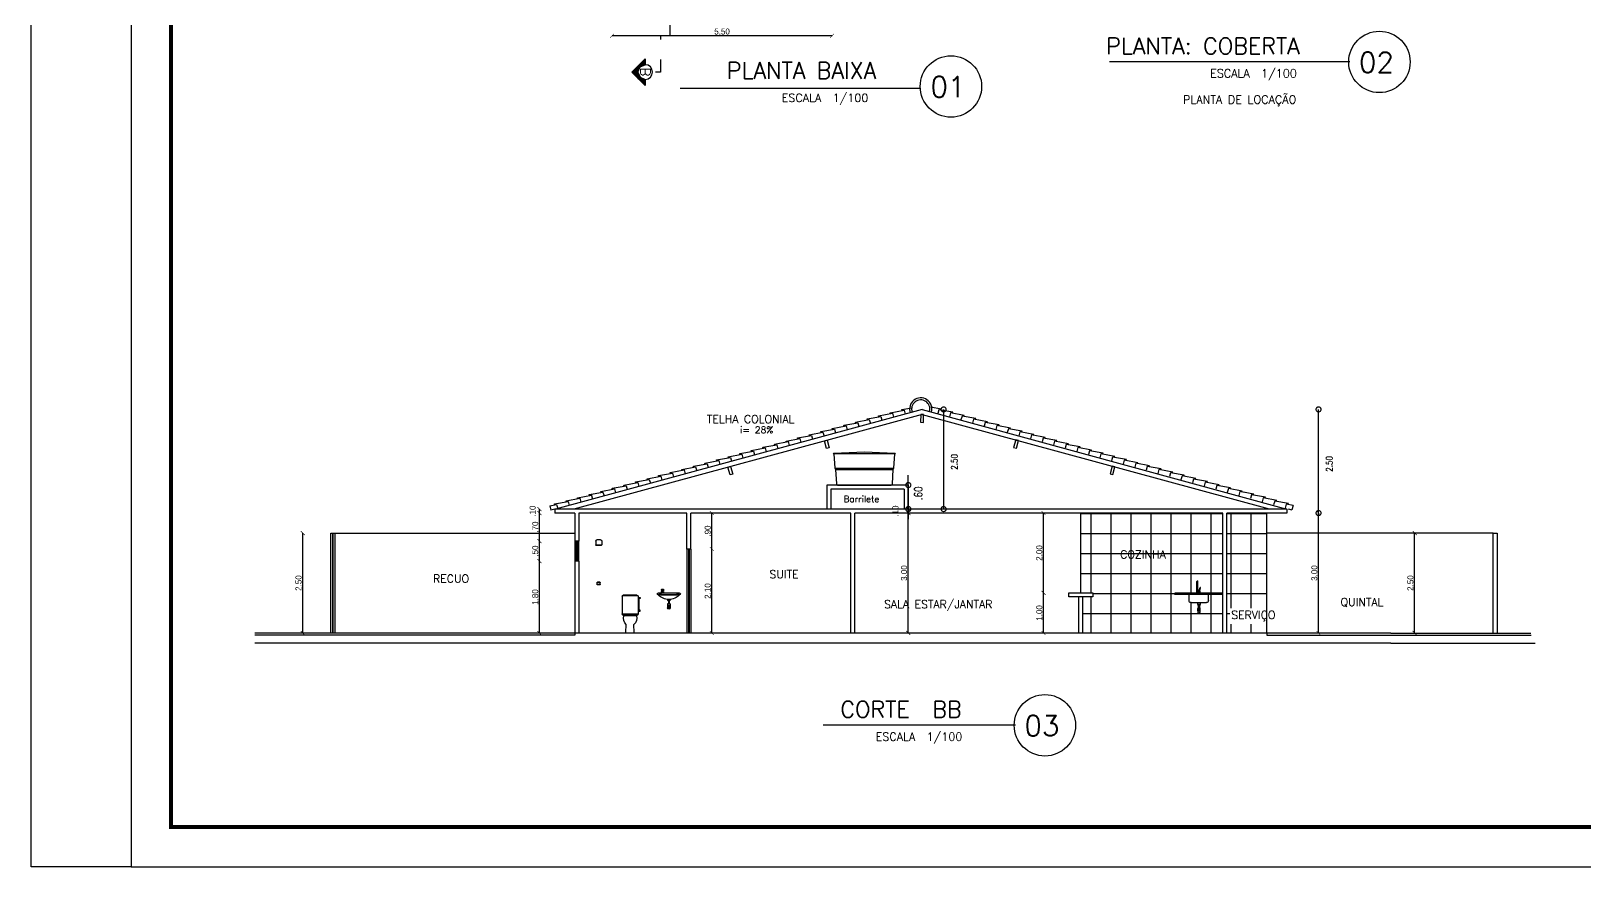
# Model space of a CAD drawing. Extents: x 1223 to 2114, y 507 to 973.
# Drawn here: x 1223.38 to 1262.22, y 507.16 to 528.06 of the extents above; entities that cross this region are included whole.
import ezdxf

# ---------------------------------------------------------------- set-up
doc = ezdxf.new("R2010")
doc.units = 0
doc.header["$MEASUREMENT"] = 0
doc.linetypes.add('DASHDOTX2', pattern=[2, 1, -0.5, 0, -0.5])
doc.linetypes.add('HIDDEN2', pattern=[0.1875, 0.125, -0.0625])
doc.layers.get('0').update_dxf_attribs({"linetype": 'CONTINUOUS'})
doc.layers.get('DEFPOINTS').update_dxf_attribs({"linetype": 'CONTINUOUS'})
for name, color, linetype in [('ARQ-COTAS', 4, 'CONTINUOUS'), ('BANHO_COZINHA', 7, 'CONTINUOUS'), ('CAIXA_DAGUA', 4, 'CONTINUOUS'), ('DIVERSOS', 2, 'CONTINUOUS'), ('FORMATO', 4, 'CONTINUOUS'), ('JANELAS', 8, 'CONTINUOUS'), ('PAREDE', 2, 'CONTINUOUS'), ('PAREDES', 2, 'CONTINUOUS'), ('PROJECAO', 7, 'HIDDEN2'), ('REBAIXO', 8, 'CONTINUOUS')]:
    doc.layers.add(name, color=color, linetype=linetype)
doc.styles.add('PADRAO_TXT', font='romans.shx')
doc.styles.add('PADRAO_TXT2', font='romant', dxfattribs={"height": 0.6})
doc.styles.add('REG80', font='romans.shx', dxfattribs={"width": 0.8, "height": 0.2})
doc.styles.add('ROMANS', font='romans', dxfattribs={"height": 0.1})
doc.dimstyles.new('1-100', dxfattribs={"dimtxt": 0.15, "dimasz": 0.1, "dimexe": 0.05, "dimexo": 0.1, "dimgap": 0.03, "dimtad": 1, "dimzin": 5, "dimdsep": 46, "dimtxsty": 'Standard', "dimblk": 'ARCHTICK', "dimcen": 0, "dimse1": 1, "dimse2": 1, "dimclrd": 256, "dimclre": 256, "dimclrt": 3, "dimadec": 0, "dimazin": 0, "dimtfac": 1, "dimtofl": 0, "dimtmove": 2, "dimatfit": 3, "dimldrblk": 'ARCHTICK', "dimfxl": 0, "dimtolj": 1, "dimarcsym": 0})

# ---------------------------------------------------------------- blocks, each defined once
blk = doc.blocks.new('_ArchTick')
at = {"color": 0, "linetype": 'ByBlock', "const_width": 0.15}
blk.add_lwpolyline([(-0.5, -0.5), (0.5, 0.5)], dxfattribs=at)
blk = doc.blocks.new('*D641')
at = {"layer": 'ARQ-COTAS', "lineweight": -2, "transparency": 16777216}
blk.add_line((1243.402, 527.944), (1237.902, 527.944), dxfattribs=at)
at = {"layer": 'DEFPOINTS', "color": 0, "transparency": 16777216}
for p in [(1237.902, 530.158), (1243.402, 530.158), (1237.902, 527.944)]:
    blk.add_point(p, dxfattribs=at)
at = {"layer": 'ARQ-COTAS', "lineweight": -2, "transparency": 16777216, "xscale": 0.1, "yscale": 0.1, "zscale": 0.1, "rotation": 180}
blk.add_blockref('_ArchTick', (1237.902, 527.944), dxfattribs=at)
at = {"layer": 'ARQ-COTAS', "lineweight": -2, "transparency": 16777216, "xscale": 0.1, "yscale": 0.1, "zscale": 0.1}
blk.add_blockref('_ArchTick', (1243.402, 527.944), dxfattribs=at)
at = {"layer": 'ARQ-COTAS', "color": 3, "transparency": 16777216, "insert": (1240.652, 528.049), "char_height": 0.15, "attachment_point": 5}
blk.add_mtext('\\A1;5.50', dxfattribs=at)
blk = doc.blocks.new('*U13')
at = {"layer": 'DIVERSOS', "linetype": 'Continuous'}
for p, q in [((-0.204, 0.13), (-0.334, 0)), ((-0.15, 0.184), (-0.204, 0.13)), ((-0.13, 0.13), (-0.184, 0)), ((0, 0.334), (-0.15, 0.184)), ((0, 0.184), (-0.13, 0.13)), ((0.15, 0.184), (0, 0.334)), ((0, 0.184), (0.13, 0.13)), ((0.13, 0.13), (0.184, 0)), ((0.15, 0.184), (0.204, 0.13)), ((0.204, 0.13), (0.334, 0))]:
    blk.add_line(p, q, dxfattribs=at)
for points in [[(-0.204, 0.13), (-0.334, 0), (-0.184, 0)], [(-0.15, 0.184), (-0.204, 0.13), (-0.13, 0.13)], [(0, 0.334), (-0.15, 0.184), (0.15, 0.184)], [(0, 0.184), (0.13, 0.13), (0.204, 0.13)], [(0.13, 0.13), (0.184, 0), (0.334, 0)]]:
    blk.add_solid(points, dxfattribs=at)
at = {"layer": 'DIVERSOS', "linetype": 'Continuous', "extrusion": (0, 0, -1)}
for points in [[(0.204, 0.13), (0.13, 0.13), (0.184, 0)], [(0.15, 0.184), (0, 0.184), (0.13, 0.13)], [(0, 0.184), (-0.15, 0.184), (-0.204, 0.13)], [(-0.13, 0.13), (-0.204, 0.13), (-0.334, 0)]]:
    blk.add_solid(points, dxfattribs=at)
blk = doc.blocks.new('CORTE_B')
at = {"layer": 'DIVERSOS'}
for p, q in [((-0.334, 0), (0, 0.334)), ((-0.334, 0), (-0.184, 0)), ((0, 0.334), (0.334, 0)), ((0.184, 0), (0.334, 0))]:
    blk.add_line(p, q, dxfattribs=at)
blk.add_circle((0, 0), 0.184, dxfattribs=at)
at = {"layer": 'DIVERSOS', "linetype": 'Continuous'}
blk.add_blockref('*U13', (0, 0), dxfattribs=at)
at = {"layer": 'DIVERSOS', "style": 'PADRAO_TXT2'}
blk.add_text('B', height=0.25, dxfattribs=at).set_placement((-0.118, -0.131))
blk = doc.blocks.new('CUBA1F')
at = {"layer": 'BANHO_COZINHA'}
for p, q in [((-0.243, 0.8), (0.242, 0.8)), ((-0.243, 0.65), (-0.243, 0.8)), ((0.242, 0.65), (0.242, 0.8)), ((0.192, 0.6), (-0.193, 0.6)), ((0.14, 0.6), (-0.14, 0.6)), ((0.14, 0.6), (-0.14, 0.6)), ((0.032, 0.6), (-0.033, 0.6)), ((0.032, 0.595), (-0.033, 0.595)), ((0.032, 0.555), (-0.033, 0.555)), ((0.03, 0.452), (-0.03, 0.452)), ((0.03, 0.439), (-0.03, 0.439)), ((0.03, 0.431), (-0.03, 0.431)), ((0.03, 0.419), (-0.03, 0.419)), ((0.03, 0.41), (-0.03, 0.41)), ((0.03, 0.397), (-0.03, 0.397)), ((0.027, 0.545), (-0.027, 0.545)), ((0.027, 0.525), (-0.027, 0.525)), ((0.025, 0.47), (-0.025, 0.47))]:
    blk.add_line(p, q, dxfattribs=at)
for points in [[(-0.033, 0.6), (-0.033, 0.555)], [(-0.03, 0.452), (-0.03, 0.439)], [(-0.03, 0.431), (-0.03, 0.419)], [(-0.03, 0.41), (-0.03, 0.397)], [(-0.027, 0.545), (-0.027, 0.525)], [(-0.025, 0.555), (-0.025, 0.545)], [(-0.025, 0.47), (-0.025, 0.452)], [(-0.025, 0.439), (-0.025, 0.431)], [(-0.025, 0.419), (-0.025, 0.41)], [(-0.025, 0.397), (-0.025, 0.355)], [(-0.018, 0.525), (-0.018, 0.47)], [(0.018, 0.525), (0.018, 0.47)], [(0.025, 0.555), (0.025, 0.545)], [(0.025, 0.47), (0.025, 0.452)], [(0.025, 0.439), (0.025, 0.431)], [(0.025, 0.419), (0.025, 0.41)], [(0.025, 0.397), (0.025, 0.355)], [(0.027, 0.545), (0.027, 0.525)], [(0.03, 0.452), (0.03, 0.439)], [(0.03, 0.431), (0.03, 0.419)], [(0.03, 0.41), (0.03, 0.397)], [(0.032, 0.6), (0.032, 0.555)]]:
    blk.add_lwpolyline(points, dxfattribs=at)
for centre, radius, start, end in [((-0.193, 0.65), 0.05, 180, 270), ((0.192, 0.65), 0.05, 270, 0), ((0, 0.381), 0.0362, 226.3972, 313.6028)]:
    blk.add_arc(centre, radius, start, end, dxfattribs=at)
blk = doc.blocks.new('CXC1000L')
at = {"layer": 'CAIXA_DAGUA'}
for p, q in [((0.737, 0.425), (-0.737, 0.425)), ((0.722, 0.39), (-0.722, 0.39))]:
    blk.add_line(p, q, dxfattribs=at)
blk.add_lwpolyline([(-0.76, 0.8), (-0.78, 0.78), (0.78, 0.78), (0.76, 0.8), (0, 0.83)], close=True, dxfattribs=at)
blk.add_lwpolyline([(0.76, 0.78), (0.737, 0.425), (0.722, 0.39), (0.7, 0.027, -0.395965), (0.671, 0), (-0.671, 0, -0.395965), (-0.7, 0.027), (-0.722, 0.39), (-0.737, 0.425), (-0.76, 0.78)], format="xyb", dxfattribs=at)
blk = doc.blocks.new('VASOCXF')
at = {"layer": 'BANHO_COZINHA'}
for p, q in [((-0.195, 0.892), (-0.248, 0.892)), ((-0.248, 0.892), (-0.248, 0.862)), ((-0.248, 0.862), (-0.195, 0.862)), ((-0.223, 0.58), (-0.223, 0.862)), ((-0.195, 0.92), (-0.195, 0.48)), ((-0.193, 0.93), (0.203, 0.93)), ((-0.165, 0.95), (0.175, 0.95)), ((0.205, 0.92), (0.205, 0.48)), ((-0.195, 0.475), (0.205, 0.475)), ((-0.165, 0.45), (-0.156, 0.45)), ((-0.156, 0.45), (0.166, 0.45)), ((-0.156, 0.428), (0.166, 0.428)), ((0.166, 0.45), (0.175, 0.45)), ((-0.099, 0.01), (-0.09, 0.21)), ((-0.089, 0), (0.1, 0)), ((0.11, 0.01), (0.1, 0.21))]:
    blk.add_line(p, q, dxfattribs=at)
blk.add_lwpolyline([(-0.206, 0.58), (-0.239, 0.58), (-0.239, 0.535), (-0.206, 0.535)], close=True, dxfattribs=at)
for centre, radius, start, end in [((-0.165, 0.92), 0.03, 90, 180), ((0.175, 0.92), 0.03, 0, 90), ((-0.165, 0.48), 0.03, 180, 270), ((-0.155, 0.439), 0.0111, 95.7268, 264.2732), ((0.07, 0.377), 0.231, 167.3181, 226.3748), ((-0.059, 0.377), 0.231, 313.6252, 12.6819), ((0.165, 0.439), 0.0111, 275.7268, 84.2732), ((0.175, 0.48), 0.03, 270, 0), ((-0.089, 0.01), 0.01, 177.2737, 270), ((0.1, 0.01), 0.01, 270, 2.7263)]:
    blk.add_arc(centre, radius, start, end, dxfattribs=at)
blk = doc.blocks.new('CHUVF')
at = {"layer": 'BANHO_COZINHA'}
for p, q in [((-0.076, 2.23), (-0.076, 2.138)), ((-0.066, 2.119), (-0.073, 2.131)), ((-0.066, 2.128), (0.066, 2.128)), ((-0.066, 2.119), (0.066, 2.119)), ((-0.046, 2.26), (0.046, 2.26)), ((0.066, 2.119), (0.073, 2.131)), ((0.076, 2.23), (0.076, 2.138)), ((-0.039, 1.145), (-0.039, 1.197)), ((-0.039, 1.197), (0.039, 1.197)), ((-0.029, 1.207), (0.029, 1.207)), ((0.039, 1.145), (0.039, 1.197)), ((-0.039, 1.145), (0.039, 1.145)), ((-0.029, 1.135), (0.029, 1.135))]:
    blk.add_line(p, q, dxfattribs=at)
for centre, radius, start, end in [((-0.046, 2.23), 0.03, 90, 180), ((-0.066, 2.138), 0.01, 180, 270), ((0.046, 2.23), 0.03, 0, 90), ((0.066, 2.138), 0.01, 270, 0), ((-0.029, 1.197), 0.01, 90, 180), ((0.029, 1.197), 0.01, 0, 90), ((-0.029, 1.145), 0.01, 180, 270), ((0.029, 1.145), 0.01, 270, 360)]:
    blk.add_arc(centre, radius, start, end, dxfattribs=at)
blk = doc.blocks.new('LAVAT2F')
at = {"layer": 'BANHO_COZINHA'}
for p, q in [((-0.266, 0.8), (0.266, 0.8)), ((-0.235, 0.8), (-0.235, 0.756)), ((-0.198, 0.8), (-0.198, 0.756)), ((0.136, 0.891), (0.136, 0.857)), ((0.186, 0.886), (0.136, 0.886)), ((0.186, 0.884), (0.136, 0.884)), ((0.136, 0.822), (0.136, 0.806)), ((0.186, 0.806), (0.136, 0.806)), ((0.143, 0.821), (0.154, 0.877)), ((0.179, 0.821), (0.143, 0.821)), ((0.177, 0.9), (0.145, 0.9)), ((0.148, 0.848), (0.145, 0.848)), ((0.145, 0.831), (0.145, 0.831)), ((0.15, 0.8), (0.15, 0.806)), ((0.154, 0.877), (0.167, 0.877)), ((0.179, 0.821), (0.167, 0.877)), ((0.17, 0.8), (0.17, 0.806)), ((0.177, 0.848), (0.173, 0.848)), ((0.177, 0.831), (0.177, 0.831)), ((0.186, 0.891), (0.186, 0.857)), ((0.186, 0.822), (0.186, 0.806)), ((0.198, 0.8), (0.198, 0.756)), ((0.235, 0.8), (0.235, 0.756)), ((-0.266, 0.756), (0.266, 0.756)), ((-0.034, 0.641), (-0.034, 0.621)), ((-0.034, 0.624), (0.038, 0.624)), ((-0.034, 0.621), (-0.014, 0.601)), ((-0.034, 0.621), (0.038, 0.621)), ((-0.03, 0.491), (0.034, 0.491)), ((-0.03, 0.491), (-0.03, 0.486)), ((-0.03, 0.486), (0.034, 0.486)), ((-0.03, 0.479), (0.034, 0.479)), ((-0.03, 0.479), (-0.03, 0.474)), ((-0.03, 0.474), (0.034, 0.474)), ((-0.03, 0.466), (0.034, 0.466)), ((-0.03, 0.466), (-0.03, 0.461)), ((-0.03, 0.461), (0.034, 0.461)), ((-0.03, 0.436), (0.034, 0.436)), ((-0.03, 0.436), (-0.03, 0.431)), ((-0.03, 0.431), (0.034, 0.431)), ((-0.028, 0.531), (0.032, 0.531)), ((-0.028, 0.531), (-0.028, 0.491)), ((-0.028, 0.486), (-0.028, 0.479)), ((-0.028, 0.474), (-0.028, 0.466)), ((-0.028, 0.461), (-0.028, 0.436)), ((-0.028, 0.431), (-0.028, 0.426)), ((-0.023, 0.621), (0.027, 0.621)), ((-0.014, 0.601), (0.018, 0.601)), ((-0.008, 0.601), (-0.008, 0.531)), ((0.012, 0.601), (0.012, 0.531)), ((0.018, 0.601), (0.038, 0.621)), ((0.032, 0.531), (0.032, 0.491)), ((0.032, 0.486), (0.032, 0.479)), ((0.032, 0.474), (0.032, 0.466)), ((0.032, 0.461), (0.032, 0.436)), ((0.032, 0.431), (0.032, 0.426)), ((0.034, 0.491), (0.034, 0.486)), ((0.034, 0.479), (0.034, 0.474)), ((0.034, 0.466), (0.034, 0.461)), ((0.034, 0.436), (0.034, 0.431)), ((0.038, 0.641), (0.038, 0.621))]:
    blk.add_line(p, q, dxfattribs=at)
for centre, radius, start, end in [((-0.266, 0.778), 0.0221, 90, 270), ((0.145, 0.891), 0.009, 90, 180), ((0.145, 0.857), 0.009, 180, 270), ((0.145, 0.822), 0.009, 90, 180), ((0.161, 0.873), 0.00817, 32.9909, 147.0091), ((0.177, 0.891), 0.009, 0, 90), ((0.177, 0.857), 0.009, 270, 0), ((0.177, 0.822), 0.009, 0, 90), ((0.266, 0.778), 0.0221, 270, 90), ((0, 1.005), 0.365, 223.0946, 316.9054), ((0, 3.752), 3.009, 264.9215, 275.0785), ((0.002, 0.426), 0.03, 180, 0)]:
    blk.add_arc(centre, radius, start, end, dxfattribs=at)
blk = doc.blocks.new('*X237')
at = {"color": 0}
for p, q in [((1603.673, 571.556), (1607.223, 571.556)), ((1603.931, 569.574), (1603.931, 571.571)), ((1604.431, 568.571), (1604.431, 571.571)), ((1604.931, 568.571), (1604.931, 571.571)), ((1605.431, 568.571), (1605.431, 571.571)), ((1605.931, 568.571), (1605.931, 571.571)), ((1606.431, 569.571), (1606.431, 571.571)), ((1606.931, 569.571), (1606.931, 571.571)), ((1607.323, 571.556), (1608.323, 571.556)), ((1607.431, 569.19), (1607.431, 571.571)), ((1607.931, 569.19), (1607.931, 571.571)), ((1603.673, 571.056), (1607.223, 571.056)), ((1607.323, 571.056), (1608.323, 571.056)), ((1603.673, 570.556), (1607.223, 570.556)), ((1607.323, 570.556), (1608.323, 570.556)), ((1603.673, 570.056), (1607.223, 570.056)), ((1607.323, 570.056), (1608.323, 570.056)), ((1603.973, 569.556), (1606.023, 569.556)), ((1606.931, 568.571), (1606.931, 569.531)), ((1607.323, 569.556), (1608.323, 569.556)), ((1603.931, 568.571), (1603.931, 569.474)), ((1606.431, 568.571), (1606.431, 569.331)), ((1603.723, 569.056), (1607.223, 569.056)), ((1607.323, 569.056), (1607.396, 569.056)), ((1607.431, 568.571), (1607.431, 568.79)), ((1607.931, 568.571), (1607.931, 568.79))]:
    blk.add_line(p, q, dxfattribs=at)
blk = doc.blocks.new('*D714')
at = {"layer": 'ARQ-COTAS', "lineweight": -2, "transparency": 16777216}
blk.add_line((1257.966, 513.007), (1257.966, 515.507), dxfattribs=at)
at = {"layer": 'DEFPOINTS', "color": 0, "transparency": 16777216}
for p in [(1256.911, 515.507), (1257.966, 515.507), (1256.911, 513.007)]:
    blk.add_point(p, dxfattribs=at)
at = {"layer": 'ARQ-COTAS', "lineweight": -2, "transparency": 16777216, "xscale": 0.1, "yscale": 0.1, "zscale": 0.1}
for p, rotation in [((1257.966, 515.507), 90), ((1257.966, 513.007), 270)]:
    blk.add_blockref('_ArchTick', p, dxfattribs=dict(at, rotation=rotation))
at = {"layer": 'ARQ-COTAS', "color": 3, "transparency": 16777216, "insert": (1257.861, 514.257), "char_height": 0.15, "attachment_point": 5, "rotation": 90}
blk.add_mtext('\\A1;2.50', dxfattribs=at)
blk = doc.blocks.new('*D715')
at = {"layer": 'ARQ-COTAS', "lineweight": -2, "transparency": 16777216}
blk.add_line((1230.169, 513.007), (1230.169, 515.507), dxfattribs=at)
at = {"layer": 'DEFPOINTS', "color": 0, "transparency": 16777216}
for p in [(1230.169, 515.507), (1231.541, 515.507), (1231.541, 513.007)]:
    blk.add_point(p, dxfattribs=at)
at = {"layer": 'ARQ-COTAS', "lineweight": -2, "transparency": 16777216, "xscale": 0.1, "yscale": 0.1, "zscale": 0.1}
for p, rotation in [((1230.169, 515.507), 90), ((1230.169, 513.007), 270)]:
    blk.add_blockref('_ArchTick', p, dxfattribs=dict(at, rotation=rotation))
at = {"layer": 'ARQ-COTAS', "color": 3, "transparency": 16777216, "insert": (1230.064, 514.257), "char_height": 0.15, "attachment_point": 5, "rotation": 90}
blk.add_mtext('\\A1;2.50', dxfattribs=at)
blk = doc.blocks.new('*D716')
at = {"layer": 'ARQ-COTAS', "lineweight": -2, "transparency": 16777216}
blk.add_line((1240.398, 513.007), (1240.398, 515.107), dxfattribs=at)
at = {"layer": 'DEFPOINTS', "color": 0, "transparency": 16777216}
for p in [(1239.869, 515.107), (1240.398, 515.107), (1240.071, 513.007)]:
    blk.add_point(p, dxfattribs=at)
at = {"layer": 'ARQ-COTAS', "lineweight": -2, "transparency": 16777216, "xscale": 0.1, "yscale": 0.1, "zscale": 0.1}
for p, rotation in [((1240.398, 515.107), 90), ((1240.398, 513.007), 270)]:
    blk.add_blockref('_ArchTick', p, dxfattribs=dict(at, rotation=rotation))
at = {"layer": 'ARQ-COTAS', "color": 3, "transparency": 16777216, "insert": (1240.293, 514.057), "char_height": 0.15, "attachment_point": 5, "rotation": 90}
blk.add_mtext('\\A1;2.10', dxfattribs=at)
blk = doc.blocks.new('*D717')
at = {"layer": 'ARQ-COTAS', "lineweight": -2, "transparency": 16777216}
blk.add_line((1240.398, 515.107), (1240.398, 516.007), dxfattribs=at)
at = {"layer": 'DEFPOINTS', "color": 0, "transparency": 16777216}
for p in [(1240.398, 516.007), (1240.608, 516.007), (1239.869, 515.107)]:
    blk.add_point(p, dxfattribs=at)
at = {"layer": 'ARQ-COTAS', "lineweight": -2, "transparency": 16777216, "xscale": 0.1, "yscale": 0.1, "zscale": 0.1}
for p, rotation in [((1240.398, 516.007), 90), ((1240.398, 515.107), 270)]:
    blk.add_blockref('_ArchTick', p, dxfattribs=dict(at, rotation=rotation))
at = {"layer": 'ARQ-COTAS', "color": 3, "transparency": 16777216, "insert": (1240.293, 515.557), "char_height": 0.15, "attachment_point": 5, "rotation": 90}
blk.add_mtext('\\A1;.90', dxfattribs=at)
blk = doc.blocks.new('*D718')
at = {"layer": 'ARQ-COTAS', "lineweight": -2, "transparency": 16777216}
blk.add_line((1245.308, 513.007), (1245.308, 516.007), dxfattribs=at)
at = {"layer": 'DEFPOINTS', "color": 0, "transparency": 16777216}
for p in [(1244.602, 516.007), (1245.308, 516.007), (1244.602, 513.007)]:
    blk.add_point(p, dxfattribs=at)
at = {"layer": 'ARQ-COTAS', "lineweight": -2, "transparency": 16777216, "xscale": 0.1, "yscale": 0.1, "zscale": 0.1}
for p, rotation in [((1245.308, 516.007), 90), ((1245.308, 513.007), 270)]:
    blk.add_blockref('_ArchTick', p, dxfattribs=dict(at, rotation=rotation))
at = {"layer": 'ARQ-COTAS', "color": 3, "transparency": 16777216, "insert": (1245.203, 514.507), "char_height": 0.15, "attachment_point": 5, "rotation": 90}
blk.add_mtext('\\A1;3.00', dxfattribs=at)
blk = doc.blocks.new('*D719')
at = {"layer": 'ARQ-COTAS', "lineweight": -2, "transparency": 16777216}
blk.add_line((1245.308, 516.007), (1245.308, 516.107), dxfattribs=at)
at = {"layer": 'DEFPOINTS', "color": 0, "transparency": 16777216}
for p in [(1244.602, 516.007), (1245.308, 516.107), (1245.852, 516.107)]:
    blk.add_point(p, dxfattribs=at)
at = {"layer": 'ARQ-COTAS', "lineweight": -2, "transparency": 16777216, "xscale": 0.1, "yscale": 0.1, "zscale": 0.1}
for p, rotation in [((1245.308, 516.107), 90), ((1245.308, 516.007), 270)]:
    blk.add_blockref('_ArchTick', p, dxfattribs=dict(at, rotation=rotation))
at = {"layer": 'ARQ-COTAS', "color": 3, "transparency": 16777216, "insert": (1244.988, 516.057), "char_height": 0.15, "attachment_point": 5, "rotation": 90}
blk.add_mtext('\\A1;.10', dxfattribs=at)
blk = doc.blocks.new('_DOTSMALL')
at = {"color": 0, "linetype": 'ByBlock', "const_width": 0.5}
blk.add_lwpolyline([(-0.0625, 0, 1), (0.0625, 0, 1)], format="xyb", close=True, dxfattribs=at)
blk = doc.blocks.new('*U238')
at = {"color": 3, "style": 'REG80', "width": 0.8}
blk.add_text('.60', height=0.2, rotation=90, dxfattribs=at).set_placement((1599.712, 571.893))
blk = doc.blocks.new('*D720')
at = {"layer": 'ARQ-COTAS', "lineweight": -2, "transparency": 16777216}
blk.add_line((1248.688, 513.007), (1248.688, 514.01), dxfattribs=at)
at = {"layer": 'DEFPOINTS', "color": 0, "transparency": 16777216}
for p in [(1248.688, 514.01), (1249.569, 514.01), (1249.569, 513.007)]:
    blk.add_point(p, dxfattribs=at)
at = {"layer": 'ARQ-COTAS', "lineweight": -2, "transparency": 16777216, "xscale": 0.1, "yscale": 0.1, "zscale": 0.1}
for p, rotation in [((1248.688, 514.01), 90), ((1248.688, 513.007), 270)]:
    blk.add_blockref('_ArchTick', p, dxfattribs=dict(at, rotation=rotation))
at = {"layer": 'ARQ-COTAS', "color": 3, "transparency": 16777216, "insert": (1248.583, 513.509), "char_height": 0.15, "attachment_point": 5, "rotation": 90}
blk.add_mtext('\\A1;1.00', dxfattribs=at)
blk = doc.blocks.new('*D721')
at = {"layer": 'ARQ-COTAS', "lineweight": -2, "transparency": 16777216}
blk.add_line((1248.688, 514.01), (1248.688, 516.007), dxfattribs=at)
at = {"layer": 'DEFPOINTS', "color": 0, "transparency": 16777216}
for p in [(1248.569, 516.007), (1248.688, 516.007), (1249.569, 514.01)]:
    blk.add_point(p, dxfattribs=at)
at = {"layer": 'ARQ-COTAS', "lineweight": -2, "transparency": 16777216, "xscale": 0.1, "yscale": 0.1, "zscale": 0.1}
for p, rotation in [((1248.688, 516.007), 90), ((1248.688, 514.01), 270)]:
    blk.add_blockref('_ArchTick', p, dxfattribs=dict(at, rotation=rotation))
at = {"layer": 'ARQ-COTAS', "color": 3, "transparency": 16777216, "insert": (1248.583, 515.009), "char_height": 0.15, "attachment_point": 5, "rotation": 90}
blk.add_mtext('\\A1;2.00', dxfattribs=at)
blk = doc.blocks.new('*D722')
at = {"layer": 'ARQ-COTAS', "lineweight": -2, "transparency": 16777216}
blk.add_line((1255.564, 513.007), (1255.564, 516.007), dxfattribs=at)
at = {"layer": 'DEFPOINTS', "color": 0, "transparency": 16777216}
for p in [(1253.269, 516.007), (1255.564, 516.007), (1253.269, 513.007)]:
    blk.add_point(p, dxfattribs=at)
at = {"layer": 'ARQ-COTAS', "lineweight": -2, "transparency": 16777216, "xscale": 0.1, "yscale": 0.1, "zscale": 0.1}
for p, rotation in [((1255.564, 516.007), 90), ((1255.564, 513.007), 270)]:
    blk.add_blockref('_ArchTick', p, dxfattribs=dict(at, rotation=rotation))
at = {"layer": 'ARQ-COTAS', "color": 3, "transparency": 16777216, "insert": (1255.459, 514.507), "char_height": 0.15, "attachment_point": 5, "rotation": 90}
blk.add_mtext('\\A1;3.00', dxfattribs=at)
blk = doc.blocks.new('*D723')
at = {"layer": 'ARQ-COTAS', "lineweight": -2, "transparency": 16777216}
blk.add_line((1236.086, 513.007), (1236.086, 514.807), dxfattribs=at)
at = {"layer": 'DEFPOINTS', "color": 0, "transparency": 16777216}
for p in [(1236.086, 514.807), (1236.969, 514.807), (1236.969, 513.007)]:
    blk.add_point(p, dxfattribs=at)
at = {"layer": 'ARQ-COTAS', "lineweight": -2, "transparency": 16777216, "xscale": 0.1, "yscale": 0.1, "zscale": 0.1}
for p, rotation in [((1236.086, 514.807), 90), ((1236.086, 513.007), 270)]:
    blk.add_blockref('_ArchTick', p, dxfattribs=dict(at, rotation=rotation))
at = {"layer": 'ARQ-COTAS', "color": 3, "transparency": 16777216, "insert": (1235.981, 513.907), "char_height": 0.15, "attachment_point": 5, "rotation": 90}
blk.add_mtext('\\A1;1.80', dxfattribs=at)
blk = doc.blocks.new('*D724')
at = {"layer": 'ARQ-COTAS', "lineweight": -2, "transparency": 16777216}
blk.add_line((1236.086, 514.807), (1236.086, 515.307), dxfattribs=at)
at = {"layer": 'DEFPOINTS', "color": 0, "transparency": 16777216}
for p in [(1236.086, 515.307), (1236.969, 515.307), (1236.969, 514.807)]:
    blk.add_point(p, dxfattribs=at)
at = {"layer": 'ARQ-COTAS', "lineweight": -2, "transparency": 16777216, "xscale": 0.1, "yscale": 0.1, "zscale": 0.1}
for p, rotation in [((1236.086, 515.307), 90), ((1236.086, 514.807), 270)]:
    blk.add_blockref('_ArchTick', p, dxfattribs=dict(at, rotation=rotation))
at = {"layer": 'ARQ-COTAS', "color": 3, "transparency": 16777216, "insert": (1235.981, 515.057), "char_height": 0.15, "attachment_point": 5, "rotation": 90}
blk.add_mtext('\\A1;.50', dxfattribs=at)
blk = doc.blocks.new('*D725')
at = {"layer": 'ARQ-COTAS', "lineweight": -2, "transparency": 16777216}
blk.add_line((1236.086, 515.307), (1236.086, 516.007), dxfattribs=at)
at = {"layer": 'DEFPOINTS', "color": 0, "transparency": 16777216}
for p in [(1236.086, 516.007), (1236.969, 516.007), (1236.969, 515.307)]:
    blk.add_point(p, dxfattribs=at)
at = {"layer": 'ARQ-COTAS', "lineweight": -2, "transparency": 16777216, "xscale": 0.1, "yscale": 0.1, "zscale": 0.1}
for p, rotation in [((1236.086, 516.007), 90), ((1236.086, 515.307), 270)]:
    blk.add_blockref('_ArchTick', p, dxfattribs=dict(at, rotation=rotation))
at = {"layer": 'ARQ-COTAS', "color": 3, "transparency": 16777216, "insert": (1235.981, 515.657), "char_height": 0.15, "attachment_point": 5, "rotation": 90}
blk.add_mtext('\\A1;.70', dxfattribs=at)
blk = doc.blocks.new('*D726')
at = {"layer": 'ARQ-COTAS', "lineweight": -2, "transparency": 16777216}
blk.add_line((1236.086, 516.007), (1236.086, 516.106), dxfattribs=at)
at = {"layer": 'DEFPOINTS', "color": 0, "transparency": 16777216}
for p in [(1236.086, 516.106), (1236.942, 516.106), (1236.969, 516.007)]:
    blk.add_point(p, dxfattribs=at)
at = {"layer": 'ARQ-COTAS', "lineweight": -2, "transparency": 16777216, "xscale": 0.1, "yscale": 0.1, "zscale": 0.1}
for p, rotation in [((1236.086, 516.106), 90), ((1236.086, 516.007), 270)]:
    blk.add_blockref('_ArchTick', p, dxfattribs=dict(at, rotation=rotation))
at = {"layer": 'ARQ-COTAS', "color": 3, "transparency": 16777216, "insert": (1235.916, 516.056), "char_height": 0.15, "attachment_point": 5, "rotation": 90}
blk.add_mtext('\\A1;.10', dxfattribs=at)

msp = doc.modelspace()

# ---------------------------------------------------------------- linework, layer by layer
at = {"color": 7, "linetype": 'ByBlock'}
msp.add_line((1245.30839, 516.10705), (1245.30839, 515.85705), dxfattribs=at)
at = {"layer": 'ARQ-COTAS'}
for p, q in [((1246.19074, 518.59838), (1246.19074, 516.10705)), ((1255.56384, 516.00705), (1255.56384, 518.59838)), ((1245.30839, 516.70705), (1245.30839, 516.95705)), ((1245.30839, 516.10705), (1245.30839, 516.70705))]:
    msp.add_line(p, q, dxfattribs=at)
msp.add_point((1245.30839, 516.70705), dxfattribs=at)
at = {"layer": 'BANHO_COZINHA'}
for p, q in [((1253.169, 514.00705), (1251.969, 514.00705)), ((1251.969, 513.9677), (1251.969, 514.00705)), ((1251.969, 514.00705), (1251.969, 513.9677)), ((1253.169, 513.9677), (1251.969, 513.9677)), ((1252.52406, 514.00705), (1252.52406, 514.29729)), ((1252.54665, 514.24503), (1252.52406, 514.24503)), ((1252.52634, 514.2475), (1252.52634, 514.29729)), ((1252.54438, 514.2475), (1252.52634, 514.2475)), ((1252.54438, 514.2475), (1252.54438, 514.29729)), ((1252.54665, 514.06257), (1252.54665, 514.29729)), ((1252.58291, 514.06257), (1252.6018, 514.14203)), ((1252.59393, 514.06257), (1252.61223, 514.13955)), ((1253.169, 513.9677), (1253.169, 514.00705))]:
    msp.add_line(p, q, dxfattribs=at)
for points in [[(1252.53482, 514.0385), (1252.60328, 514.0385), (1252.60328, 514.06257), (1252.53482, 514.06257)], [(1252.53506, 514.0385), (1252.60352, 514.0385), (1252.60352, 514.06257), (1252.53506, 514.06257)], [(1252.5552, 514.06257), (1252.58291, 514.06257), (1252.58291, 514.07811), (1252.5552, 514.07811)], [(1252.55544, 514.06257), (1252.58315, 514.06257), (1252.58315, 514.07811), (1252.55544, 514.07811)]]:
    msp.add_lwpolyline(points, close=True, dxfattribs=at)
for points in [[(1252.53957, 514.00705), (1252.53957, 514.0385), (1252.59662, 514.0385), (1252.59662, 514.00705)], [(1252.53982, 514.00705), (1252.53982, 514.0385), (1252.59686, 514.0385), (1252.59686, 514.00705)]]:
    msp.add_lwpolyline(points, dxfattribs=at)
for centre, radius, start, end in [((1252.53536, 514.29729), 0.01129, 0, 180), ((1252.53536, 514.29729), 0.00883, 0, 180), ((1252.60702, 514.14079), 0.00536, 346.620534, 166.620534)]:
    msp.add_arc(centre, radius, start, end, dxfattribs=at)
at = {"layer": 'DEFPOINTS', "color": 0, "linetype": 'ByBlock'}
for p in [(1245.65071, 518.59838), (1243.27295, 516.70705), (1245.30839, 516.70705), (1243.37295, 516.60705), (1243.37295, 516.60705), (1245.85204, 516.10705), (1245.85204, 516.10705), (1246.19074, 516.10705)]:
    msp.add_point(p, dxfattribs=at)
at = {"layer": 'FORMATO'}
for p, q in [((1230.869, 513.00705), (1230.869, 515.50705)), ((1230.869, 515.50705), (1230.969, 515.50705)), ((1230.909, 515.50705), (1230.909, 513.00705)), ((1230.929, 513.00705), (1230.929, 515.50705)), ((1230.969, 515.50705), (1230.969, 513.00705))]:
    msp.add_line(p, q, dxfattribs=at)
msp.add_lwpolyline([(1225.87754, 507.15702), (1307.47754, 507.15702), (1307.47754, 566.55702), (1225.87754, 566.55702)], close=True, dxfattribs=at)
at = {"layer": 'FORMATO', "const_width": 0.1}
msp.add_lwpolyline([(1226.87754, 508.15702), (1306.47754, 508.15702), (1306.47754, 565.55702), (1226.87754, 565.55702)], close=True, dxfattribs=at)
at = {"layer": 'FORMATO'}
msp.add_lwpolyline([(1225.87754, 507.15702), (1223.37754, 507.15702), (1223.37754, 533.15702), (1225.87754, 535.65702), (1226.87754, 535.65702)], dxfattribs=at)
at = {"layer": 'JANELAS'}
for p, q in [((1239.34316, 528.44519), (1239.34316, 527.96174)), ((1256.34663, 527.28832), (1250.34192, 527.28832)), ((1245.60777, 526.62823), (1239.60307, 526.62823)), ((1254.269, 513.00705), (1254.269, 516.00705)), ((1230.969, 515.50705), (1236.969, 515.50705)), ((1259.929, 515.50705), (1254.269, 515.50705)), ((1254.269, 513.00705), (1254.269, 513.00705)), ((1254.269, 513.00705), (1254.269, 512.95705)), ((1254.269, 512.95705), (1260.88197, 512.95705)), ((1247.9845, 510.69885), (1243.18252, 510.69885))]:
    msp.add_line(p, q, dxfattribs=at)
for centre in [(1257.0851, 527.28832), (1246.37397, 526.67532), (1248.72297, 510.69885)]:
    msp.add_circle(centre, 0.76764, dxfattribs=at)
at = {"layer": 'PAREDE'}
for p, q in [((1254.769, 516.10705), (1236.469, 516.10705)), ((1236.469, 516.10705), (1236.469, 516.00705)), ((1236.969, 516.00705), (1236.469, 516.00705)), ((1236.969, 516.00705), (1236.969, 515.30705)), ((1237.069, 516.00705), (1237.069, 515.30705)), ((1239.769, 516.00705), (1237.069, 516.00705)), ((1239.769, 515.10705), (1239.769, 516.00705)), ((1239.869, 515.10705), (1239.869, 516.00705)), ((1243.869, 516.00705), (1239.869, 516.00705)), ((1243.869, 513.00705), (1243.869, 516.00705)), ((1243.969, 513.00705), (1243.969, 516.00705)), ((1253.169, 516.00705), (1243.969, 516.00705)), ((1253.169, 513.00705), (1253.169, 516.00705)), ((1254.769, 516.00705), (1253.269, 516.00705)), ((1253.269, 513.00705), (1253.269, 516.00705)), ((1254.769, 516.10705), (1254.769, 516.00705)), ((1259.929, 515.50705), (1260.029, 515.50705)), ((1259.929, 513.00705), (1259.929, 515.50705)), ((1260.029, 515.50705), (1260.029, 513.00705)), ((1237.069, 515.30705), (1236.969, 515.30705)), ((1239.869, 515.10705), (1239.769, 515.10705)), ((1237.069, 514.80705), (1236.969, 514.80705)), ((1236.969, 514.80705), (1236.969, 513.00705)), ((1237.069, 514.80705), (1237.069, 513.00705)), ((1233.869, 513.00705), (1228.969, 513.00705)), ((1257.369, 513.00705), (1233.869, 513.00705)), ((1257.369, 513.00705), (1260.87376, 513.00705)), ((1233.869, 512.75705), (1228.969, 512.75705)), ((1257.369, 512.75705), (1233.869, 512.75705)), ((1257.369, 512.75705), (1260.98046, 512.75705))]:
    msp.add_line(p, q, dxfattribs=at)
at = {"layer": 'PROJECAO', "linetype": 'DASHDOTX2'}
msp.add_line((1239.11467, 560.94905), (1239.11467, 527.03538), dxfattribs=at)
at = {"layer": 'PROJECAO'}
msp.add_line((1239.11467, 527.03538), (1238.91467, 527.03538), dxfattribs=at)
at = {"layer": 'REBAIXO'}
for p, q in [((1245.65071, 518.59838), (1236.49059, 516.10705)), ((1245.14551, 518.59571), (1245.39893, 518.64183)), ((1245.15226, 518.57089), (1245.14551, 518.59571)), ((1245.65071, 518.59838), (1254.769, 516.10705)), ((1246.12811, 518.60516), (1245.87469, 518.65129)), ((1246.12137, 518.58035), (1246.12811, 518.60516)), ((1245.6542, 518.47498), (1236.94784, 516.10705)), ((1243.69809, 518.20204), (1244.04369, 518.26495)), ((1243.70484, 518.17723), (1243.69809, 518.20204)), ((1243.98757, 518.28077), (1244.33318, 518.34368)), ((1243.99432, 518.25596), (1243.98757, 518.28077)), ((1244.04369, 518.26495), (1244.06994, 518.16845)), ((1244.27706, 518.35951), (1244.62266, 518.42241)), ((1244.28381, 518.33469), (1244.27706, 518.35951)), ((1244.33318, 518.34368), (1244.35942, 518.24719)), ((1244.56654, 518.43824), (1244.91215, 518.50115)), ((1244.57329, 518.41343), (1244.56654, 518.43824)), ((1244.62266, 518.42241), (1244.64891, 518.32592)), ((1244.62266, 518.42241), (1244.64891, 518.32592)), ((1244.85603, 518.51697), (1245.20163, 518.57988)), ((1244.86277, 518.49216), (1244.85603, 518.51697)), ((1244.91215, 518.50115), (1244.93839, 518.40465)), ((1245.20163, 518.57988), (1245.22787, 518.48338)), ((1245.6542, 518.47498), (1254.32579, 516.11651)), ((1246.07199, 518.58934), (1246.04575, 518.49284)), ((1246.4176, 518.52643), (1246.07199, 518.58934)), ((1246.36148, 518.5106), (1246.33523, 518.41411)), ((1246.70708, 518.4477), (1246.36148, 518.5106)), ((1246.41085, 518.50162), (1246.4176, 518.52643)), ((1246.65096, 518.43187), (1246.62472, 518.33538)), ((1246.65096, 518.43187), (1246.62472, 518.33538)), ((1246.99657, 518.36896), (1246.65096, 518.43187)), ((1246.70033, 518.42288), (1246.70708, 518.4477)), ((1246.94045, 518.35314), (1246.9142, 518.25664)), ((1247.28605, 518.29023), (1246.94045, 518.35314)), ((1246.98982, 518.34415), (1246.99657, 518.36896)), ((1247.22993, 518.27441), (1247.20369, 518.17791)), ((1247.57554, 518.2115), (1247.22993, 518.27441)), ((1247.2793, 518.26542), (1247.28605, 518.29023)), ((1247.56879, 518.18669), (1247.57554, 518.2115)), ((1242.25067, 517.80838), (1242.59627, 517.87128)), ((1242.54015, 517.88711), (1242.88576, 517.95002)), ((1242.5469, 517.8623), (1242.54015, 517.88711)), ((1242.59627, 517.87128), (1242.62252, 517.77479)), ((1242.59627, 517.87128), (1242.62252, 517.77479)), ((1242.82964, 517.96584), (1243.17524, 518.02875)), ((1242.83638, 517.94103), (1242.82964, 517.96584)), ((1242.88576, 517.95002), (1242.912, 517.85352)), ((1242.88576, 517.95002), (1242.912, 517.85352)), ((1243.11912, 518.04457), (1243.46472, 518.10748)), ((1243.12587, 518.01976), (1243.11912, 518.04457)), ((1243.17524, 518.02875), (1243.20148, 517.93225)), ((1243.4086, 518.12331), (1243.75421, 518.18621)), ((1243.41535, 518.09849), (1243.4086, 518.12331)), ((1243.46472, 518.10748), (1243.49097, 518.01099)), ((1243.75421, 518.18621), (1243.78045, 518.08972)), ((1247.51941, 518.19567), (1247.49317, 518.09918)), ((1247.86502, 518.13277), (1247.51941, 518.19567)), ((1247.8089, 518.11694), (1247.78265, 518.02044)), ((1248.1545, 518.05403), (1247.8089, 518.11694)), ((1247.85827, 518.10795), (1247.86502, 518.13277)), ((1248.09838, 518.03821), (1248.07214, 517.94171)), ((1248.44399, 517.9753), (1248.09838, 518.03821)), ((1248.14776, 518.02922), (1248.1545, 518.05403)), ((1248.38787, 517.95947), (1248.36162, 517.86298)), ((1248.38787, 517.95947), (1248.36162, 517.86298)), ((1248.73347, 517.89657), (1248.38787, 517.95947)), ((1248.43724, 517.95049), (1248.44399, 517.9753)), ((1248.67735, 517.88074), (1248.65111, 517.78425)), ((1248.67735, 517.88074), (1248.65111, 517.78425)), ((1249.02296, 517.81783), (1248.67735, 517.88074)), ((1248.72672, 517.87175), (1248.73347, 517.89657)), ((1249.01621, 517.79302), (1249.02296, 517.81783)), ((1240.80325, 517.41471), (1241.14885, 517.47762)), ((1241.09273, 517.49344), (1241.43833, 517.55635)), ((1241.09948, 517.46863), (1241.09273, 517.49344)), ((1241.14885, 517.47762), (1241.17509, 517.38112)), ((1241.38221, 517.57218), (1241.72782, 517.63508)), ((1241.38896, 517.54736), (1241.38221, 517.57218)), ((1241.43833, 517.55635), (1241.46458, 517.45986)), ((1241.6717, 517.65091), (1242.0173, 517.71382)), ((1241.67845, 517.6261), (1241.6717, 517.65091)), ((1241.72782, 517.63508), (1241.75406, 517.53859)), ((1241.96118, 517.72964), (1242.30679, 517.79255)), ((1241.96793, 517.70483), (1241.96118, 517.72964)), ((1242.0173, 517.71382), (1242.04355, 517.61732)), ((1242.25742, 517.78356), (1242.25067, 517.80838)), ((1242.30679, 517.79255), (1242.33303, 517.69606)), ((1248.96684, 517.80201), (1248.94059, 517.70551)), ((1249.31244, 517.7391), (1248.96684, 517.80201)), ((1249.25632, 517.72327), (1249.23008, 517.62678)), ((1249.60192, 517.66037), (1249.25632, 517.72327)), ((1249.30569, 517.71429), (1249.31244, 517.7391)), ((1249.5458, 517.64454), (1249.51956, 517.54805)), ((1249.89141, 517.58164), (1249.5458, 517.64454)), ((1249.59518, 517.63556), (1249.60192, 517.66037)), ((1249.83529, 517.56581), (1249.80904, 517.46931)), ((1250.18089, 517.5029), (1249.83529, 517.56581)), ((1249.88466, 517.55682), (1249.89141, 517.58164)), ((1250.12477, 517.48708), (1250.09853, 517.39058)), ((1250.47038, 517.42417), (1250.12477, 517.48708)), ((1250.17414, 517.47809), (1250.18089, 517.5029)), ((1239.35582, 517.02105), (1239.70143, 517.08395)), ((1239.64531, 517.09978), (1239.99091, 517.16269)), ((1239.65206, 517.07497), (1239.64531, 517.09978)), ((1239.70143, 517.08395), (1239.72767, 516.98746)), ((1239.93479, 517.17851), (1240.2804, 517.24142)), ((1239.94154, 517.1537), (1239.93479, 517.17851)), ((1239.99091, 517.16269), (1240.01716, 517.06619)), ((1240.22428, 517.25725), (1240.56988, 517.32015)), ((1240.23103, 517.23243), (1240.22428, 517.25725)), ((1240.2804, 517.24142), (1240.30664, 517.14492)), ((1240.51376, 517.33598), (1240.85937, 517.39889)), ((1240.52051, 517.31117), (1240.51376, 517.33598)), ((1240.56988, 517.32015), (1240.59613, 517.22366)), ((1240.80999, 517.3899), (1240.80325, 517.41471)), ((1240.85937, 517.39889), (1240.88561, 517.30239)), ((1240.85937, 517.39889), (1240.88561, 517.30239)), ((1250.41426, 517.40834), (1250.38801, 517.31185)), ((1250.41426, 517.40834), (1250.38801, 517.31185)), ((1250.75986, 517.34544), (1250.41426, 517.40834)), ((1250.46363, 517.39936), (1250.47038, 517.42417)), ((1250.70374, 517.32961), (1250.6775, 517.23312)), ((1251.04935, 517.2667), (1250.70374, 517.32961)), ((1250.75311, 517.32062), (1250.75986, 517.34544)), ((1250.99323, 517.25088), (1250.96698, 517.15438)), ((1251.33883, 517.18797), (1250.99323, 517.25088)), ((1251.0426, 517.24189), (1251.04935, 517.2667)), ((1251.28271, 517.17214), (1251.25647, 517.07565)), ((1251.62831, 517.10924), (1251.28271, 517.17214)), ((1251.33208, 517.16316), (1251.33883, 517.18797)), ((1251.57219, 517.09341), (1251.54595, 516.99692)), ((1251.9178, 517.0305), (1251.57219, 517.09341)), ((1251.62157, 517.08442), (1251.62831, 517.10924)), ((1237.9084, 516.62738), (1238.25401, 516.69029)), ((1238.19789, 516.70612), (1238.54349, 516.76902)), ((1238.20464, 516.6813), (1238.19789, 516.70612)), ((1238.25401, 516.69029), (1238.28025, 516.59379)), ((1238.48737, 516.78485), (1238.83298, 516.84775)), ((1238.49412, 516.76004), (1238.48737, 516.78485)), ((1238.54349, 516.76902), (1238.56974, 516.67253)), ((1238.77686, 516.86358), (1239.12246, 516.92649)), ((1238.7836, 516.83877), (1238.77686, 516.86358)), ((1238.7836, 516.83877), (1238.77686, 516.86358)), ((1238.83298, 516.84775), (1238.85922, 516.75126)), ((1238.83298, 516.84775), (1238.85922, 516.75126)), ((1239.06634, 516.94231), (1239.41195, 517.00522)), ((1239.07309, 516.9175), (1239.06634, 516.94231)), ((1239.12246, 516.92649), (1239.14871, 516.82999)), ((1239.36257, 516.99623), (1239.35582, 517.02105)), ((1239.41195, 517.00522), (1239.43819, 516.90873)), ((1245.30839, 516.70705), (1243.27295, 516.70705)), ((1243.27295, 516.70705), (1243.27295, 516.10705)), ((1245.30839, 516.70705), (1245.30839, 516.11694)), ((1251.86168, 517.01468), (1251.83543, 516.91818)), ((1252.20728, 516.95177), (1251.86168, 517.01468)), ((1251.91105, 517.00569), (1251.9178, 517.0305)), ((1252.15116, 516.93595), (1252.12492, 516.83945)), ((1252.49677, 516.87304), (1252.15116, 516.93595)), ((1252.20053, 516.92696), (1252.20728, 516.95177)), ((1252.44065, 516.85721), (1252.4144, 516.76072)), ((1252.44065, 516.85721), (1252.4144, 516.76072)), ((1252.78625, 516.79431), (1252.44065, 516.85721)), ((1252.49002, 516.84823), (1252.49677, 516.87304)), ((1252.49002, 516.84823), (1252.49677, 516.87304)), ((1252.73013, 516.77848), (1252.70389, 516.68199)), ((1253.07574, 516.71557), (1252.73013, 516.77848)), ((1252.7795, 516.76949), (1252.78625, 516.79431)), ((1253.01962, 516.69975), (1252.99337, 516.60325)), ((1253.36522, 516.63684), (1253.01962, 516.69975)), ((1253.06899, 516.69076), (1253.07574, 516.71557)), ((1236.46098, 516.23372), (1236.80659, 516.29662)), ((1236.75047, 516.31245), (1237.09607, 516.37536)), ((1236.75721, 516.28764), (1236.75047, 516.31245)), ((1236.80659, 516.29662), (1236.83283, 516.20013)), ((1237.03995, 516.39118), (1237.38556, 516.45409)), ((1237.0467, 516.36637), (1237.03995, 516.39118)), ((1237.09607, 516.37536), (1237.12232, 516.27886)), ((1237.32943, 516.46992), (1237.67504, 516.53282)), ((1237.33618, 516.4451), (1237.32943, 516.46992)), ((1237.37881, 516.4789), (1237.67504, 516.53282)), ((1237.37881, 516.4789), (1237.4118, 516.3576)), ((1237.38556, 516.45409), (1237.4118, 516.3576)), ((1237.61892, 516.54865), (1237.96452, 516.61156)), ((1237.62567, 516.52384), (1237.61892, 516.54865)), ((1237.62567, 516.52384), (1237.61892, 516.54865)), ((1237.62567, 516.52384), (1237.61892, 516.54865)), ((1237.62567, 516.52384), (1237.61892, 516.54865)), ((1237.67504, 516.53282), (1237.70128, 516.43633)), ((1237.67504, 516.53282), (1237.70128, 516.43633)), ((1237.67504, 516.53282), (1237.70128, 516.43633)), ((1237.67504, 516.53282), (1237.70128, 516.43633)), ((1237.91515, 516.60257), (1237.9084, 516.62738)), ((1237.96452, 516.61156), (1237.99077, 516.51506)), ((1245.20839, 516.60705), (1243.37295, 516.60705)), ((1243.37295, 516.60705), (1243.37295, 516.10705)), ((1245.20839, 516.60705), (1245.20839, 516.11694)), ((1253.3091, 516.62101), (1253.28285, 516.52452)), ((1253.6547, 516.55811), (1253.3091, 516.62101)), ((1253.35847, 516.61203), (1253.36522, 516.63684)), ((1253.59858, 516.54228), (1253.57234, 516.44579)), ((1253.59858, 516.54228), (1253.57234, 516.44579)), ((1253.59858, 516.54228), (1253.57234, 516.44579)), ((1253.59858, 516.54228), (1253.57234, 516.44579)), ((1253.94419, 516.47937), (1253.59858, 516.54228)), ((1253.89482, 516.48836), (1253.59858, 516.54228)), ((1253.64796, 516.53329), (1253.6547, 516.55811)), ((1253.64796, 516.53329), (1253.6547, 516.55811)), ((1253.64796, 516.53329), (1253.6547, 516.55811)), ((1253.64796, 516.53329), (1253.6547, 516.55811)), ((1253.89482, 516.48836), (1253.86182, 516.36705)), ((1253.88807, 516.46355), (1253.86182, 516.36705)), ((1254.23367, 516.40064), (1253.88807, 516.46355)), ((1253.93744, 516.45456), (1253.94419, 516.47937)), ((1254.17755, 516.38482), (1254.15131, 516.28832)), ((1254.52316, 516.32191), (1254.17755, 516.38482)), ((1254.22692, 516.37583), (1254.23367, 516.40064)), ((1254.46704, 516.30608), (1254.44079, 516.20959)), ((1254.81264, 516.24318), (1254.46704, 516.30608)), ((1254.51641, 516.2971), (1254.52316, 516.32191)), ((1236.3438, 516.18635), (1236.5171, 516.21789)), ((1236.3438, 516.18635), (1236.37399, 516.07534)), ((1236.469, 516.10117), (1236.37399, 516.07534)), ((1236.46773, 516.2089), (1236.46098, 516.23372)), ((1236.46773, 516.2089), (1236.46098, 516.23372)), ((1236.5171, 516.21789), (1236.54335, 516.1214)), ((1236.5171, 516.21789), (1236.54335, 516.1214)), ((1249.619, 514.01038), (1249.619, 516.00705)), ((1254.75652, 516.22735), (1254.73028, 516.13085)), ((1254.75652, 516.22735), (1254.73028, 516.13085)), ((1254.92983, 516.1958), (1254.75652, 516.22735)), ((1254.80463, 516.11063), (1254.89963, 516.08479)), ((1254.80589, 516.21836), (1254.81264, 516.24318)), ((1254.80589, 516.21836), (1254.81264, 516.24318)), ((1254.92983, 516.1958), (1254.89963, 516.08479)), ((1236.969, 515.30705), (1236.969, 514.80705)), ((1237.009, 514.80705), (1237.009, 515.30705)), ((1237.029, 515.30705), (1237.029, 514.80705)), ((1237.069, 514.80705), (1237.069, 515.30705)), ((1239.769, 515.10705), (1239.769, 513.00705)), ((1239.809, 515.10705), (1239.809, 513.00705)), ((1239.829, 515.10705), (1239.829, 513.00705)), ((1239.869, 515.10705), (1239.869, 513.00705)), ((1249.569, 513.00705), (1249.569, 513.91038)), ((1249.669, 513.00705), (1249.669, 513.91038)), ((1236.969, 512.95705), (1228.969, 512.95705)), ((1236.969, 513.00705), (1236.969, 512.95705))]:
    msp.add_line(p, q, dxfattribs=at)
for points in [[(1245.61423, 518.27591), (1245.68421, 518.27417), (1245.68919, 518.4741), (1245.61921, 518.47585)], [(1243.33185, 517.63622), (1243.26437, 517.6176), (1243.21117, 517.8104), (1243.27865, 517.82901)], [(1247.94178, 517.64568), (1248.00926, 517.62706), (1248.06245, 517.81985), (1247.99498, 517.83847)], [(1240.91948, 516.98011), (1240.852, 516.96149), (1240.7988, 517.15429), (1240.86628, 517.17291)], [(1250.35415, 516.98957), (1250.42162, 516.97095), (1250.47482, 517.16375), (1250.40734, 517.18236)], [(1249.919, 514.01038), (1249.919, 513.91038), (1249.319, 513.91038), (1249.319, 514.01038)]]:
    msp.add_lwpolyline(points, close=True, dxfattribs=at)
for radius in [0.27878, 0.22878]:
    msp.add_arc((1245.61942, 518.60879), radius, 344.784924, 199.79118, dxfattribs=at)

# ---------------------------------------------------------------- block references
at = {"color": 7, "linetype": 'ByBlock', "xscale": -0.25, "yscale": 0.25, "zscale": 0.25}
for p, rotation in [((1246.19074, 518.59838), 270), ((1245.30839, 516.70705), 90), ((1245.30839, 516.10705), 270), ((1246.19074, 516.10705), 90)]:
    msp.add_blockref('_DOTSMALL', p, dxfattribs=dict(at, rotation=rotation))
at = {"xscale": -0.25, "yscale": 0.25, "zscale": 0.25}
for p, rotation in [((1255.56384, 518.59838), 270), ((1255.56384, 516.00705), 90)]:
    msp.add_blockref('_DOTSMALL', p, dxfattribs=dict(at, rotation=rotation))
at = {"layer": 'ARQ-COTAS'}
msp.add_blockref('*U238', (-354.05352, -55.56358), dxfattribs=at)
at = {"layer": 'PAREDE', "xscale": -1, "rotation": 90}
msp.add_blockref('CORTE_B', (1238.73046, 527.03538), dxfattribs=at)
at = {"layer": 'REBAIXO', "xscale": -1}
for name, p in [('CXC1000L', (1244.20965, 516.70705)), ('CHUVF', (1237.56829, 513.0746)), ('VASOCXF', (1238.35846, 513.00705)), ('LAVAT2F', (1239.32286, 513.20705)), ('CUBA1F', (1252.569, 513.1677))]:
    msp.add_blockref(name, p, dxfattribs=at)
at = {"layer": 'REBAIXO', "linetype": 'Continuous'}
msp.add_blockref('*X237', (-354.05352, -55.56358), dxfattribs=at)

# ---------------------------------------------------------------- texts
at = {"layer": 'ARQ-COTAS', "style": 'REG80', "width": 0.8}
for p in [(1246.54074, 517.08986), (1255.91384, 517.03986)]:
    msp.add_text('2.50', height=0.163497, rotation=90, dxfattribs=at).set_placement(p)
at = {"layer": 'JANELAS'}
for s, height, style, p in [(' ESCALA  1/100', 0.2047032, 'ROMANS', (1252.71341, 526.90134)), (' ESCALA  1/100', 0.2047032, 'ROMANS', (1242.00228, 526.28834)), ('PLANTA DE LOCAÇÃO', 0.2047032, 'ROMANS', (1252.17496, 526.24495)), ('i= 28%', 0.17, 'PADRAO_TXT', (1241.10414, 518.00221)), (' ESCALA  1/100', 0.2047032, 'ROMANS', (1244.35128, 510.31188))]:
    msp.add_text(s, height=height, dxfattribs=dict(at, style=style)).set_placement(p)
at = {"layer": 'PAREDE'}
for s, height, style, p in [('02', 0.511758, 'ROMANS', (1256.57197, 527.02269)), ('01', 0.511758, 'ROMANS', (1245.86084, 526.4097)), ('TELHA COLONIAL', 0.2, 'PADRAO_TXT', (1240.27349, 518.25721)), ('COZINHA', 0.2, 'PADRAO_TXT', (1250.60463, 514.8731)), ('RECUO', 0.2, 'PADRAO_TXT', (1233.4273, 514.26664)), ('SUITE', 0.2, 'PADRAO_TXT', (1241.8376, 514.37691)), ('SALA ESTAR/JANTAR', 0.2, 'PADRAO_TXT', (1244.70136, 513.6256)), ('SERVIÇO', 0.2, 'PADRAO_TXT', (1253.38012, 513.35971)), ('QUINTAL', 0.2, 'PADRAO_TXT', (1256.11501, 513.68183)), ('03', 0.511758, 'ROMANS', (1248.20984, 510.43323))]:
    msp.add_text(s, height=height, dxfattribs=dict(at, style=style)).set_placement(p)
at = {"layer": 'PAREDES', "style": 'ROMANS'}
for s, height, p in [('PLANTA: COBERTA', 0.4094064, (1250.25475, 527.48312)), ('PLANTA BAIXA', 0.4094064, (1240.77184, 526.87013)), ('CORTE  BB', 0.409406, (1243.60762, 510.89366))]:
    msp.add_text(s, height=height, dxfattribs=at).set_placement(p)
at = {"layer": 'REBAIXO', "style": 'PADRAO_TXT'}
msp.add_text('Barrilete', height=0.16, dxfattribs=at).set_placement((1243.69085, 516.27676))

# ---------------------------------------------------------------- dimensions: what is measured, and where the dimension line sits
at = {"layer": 'ARQ-COTAS'}
for base, p1, p2, angle, picture, middle in [((1237.90229, 527.94428), (1243.40229, 530.15811), (1237.90229, 530.15811), 180, '*D641', (1240.65229, 528.04928)), ((1236.086, 516.10552), (1236.969, 516.00705), (1236.94221, 516.10552), 90, '*D726', (1235.916, 516.05628)), ((1236.086, 516.00705), (1236.969, 515.30705), (1236.969, 516.00705), 90, '*D725', (1235.981, 515.65705)), ((1240.39775, 516.00705), (1239.869, 515.10705), (1240.60798, 516.00705), 90, '*D717', (1240.29275, 515.55705)), ((1245.30839, 516.10705), (1244.60234, 516.00705), (1245.85204, 516.10705), 90, '*D719', (1244.98839, 516.05705)), ((1245.30839, 516.00705), (1244.60234, 513.00705), (1244.60234, 516.00705), 90, '*D718', (1245.20339, 514.50705)), ((1248.68786, 516.00705), (1249.569, 514.01038), (1248.569, 516.00705), 90, '*D721', (1248.58286, 515.00871)), ((1255.56384, 516.00705), (1253.269, 513.00705), (1253.269, 516.00705), 90, '*D722', (1255.45884, 514.50705)), ((1230.16919, 515.50705), (1231.54061, 513.00705), (1231.54061, 515.50705), 90, '*D715', (1230.06419, 514.25705)), ((1257.96586, 515.50705), (1256.91091, 513.00705), (1256.91091, 515.50705), 90, '*D714', (1257.86086, 514.25705)), ((1236.086, 515.30705), (1236.969, 514.80705), (1236.969, 515.30705), 90, '*D724', (1235.981, 515.05705)), ((1240.39775, 515.10705), (1240.07073, 513.00705), (1239.869, 515.10705), 90, '*D716', (1240.29275, 514.05705)), ((1236.086, 514.80705), (1236.969, 513.00705), (1236.969, 514.80705), 90, '*D723', (1235.981, 513.90705)), ((1248.68786, 514.01038), (1249.569, 513.00705), (1249.569, 514.01038), 90, '*D720', (1248.58286, 513.50871))]:
    dim = msp.add_linear_dim(base=base, p1=p1, p2=p2, angle=angle, dimstyle='1-100', dxfattribs=at)
    dim.commit()
    dim.dimension.update_dxf_attribs({"geometry": picture, "text_midpoint": middle})

doc.saveas('drawing.dxf')
